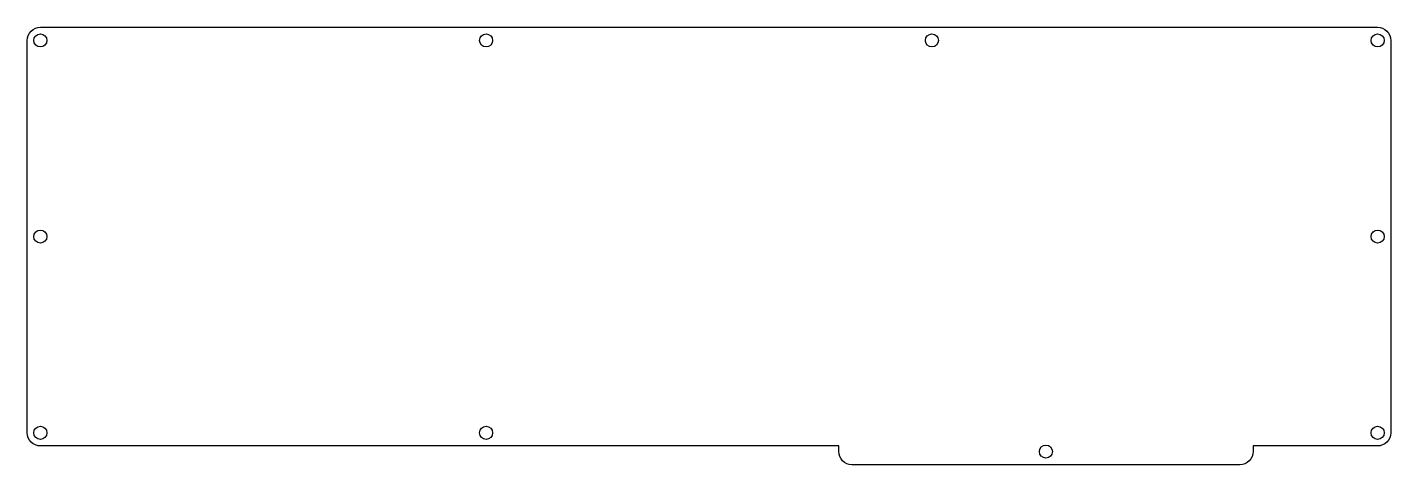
# Model space of a CAD drawing. Header units: millimetres. Extents: x -11 to 302, y -84 to 16.
import ezdxf

# ---------------------------------------------------------------- set-up
doc = ezdxf.new("R2010")
doc.units = ezdxf.units.MM
doc.layers.get('0').update_dxf_attribs({"linetype": 'CONTINUOUS'})

msp = doc.modelspace()

# ---------------------------------------------------------------- linework, layer by layer
msp.add_lwpolyline([(175.4, -79.55), (-7.9, -79.55, -0.414214), (-10.9, -76.55), (-10.9, 13.45, -0.414214), (-7.9, 16.45), (299.1, 16.45, -0.414214), (302.1, 13.45), (302.1, -76.55, -0.414214), (299.1, -79.55), (270.5, -79.55), (270.5, -80.85, -0.414214), (267.5, -83.85), (178.4, -83.85, -0.414214), (175.4, -80.85)], format="xyb", close=True)
for centre in [(-7.9, 13.45), (94.43, 13.45), (196.77, 13.45), (299.1, 13.45), (-7.9, -31.55), (299.1, -31.55), (-7.9, -76.55), (94.43, -76.55), (299.1, -76.55), (222.95, -80.85)]:
    msp.add_circle(centre, 1.5)

doc.saveas('drawing.dxf')
